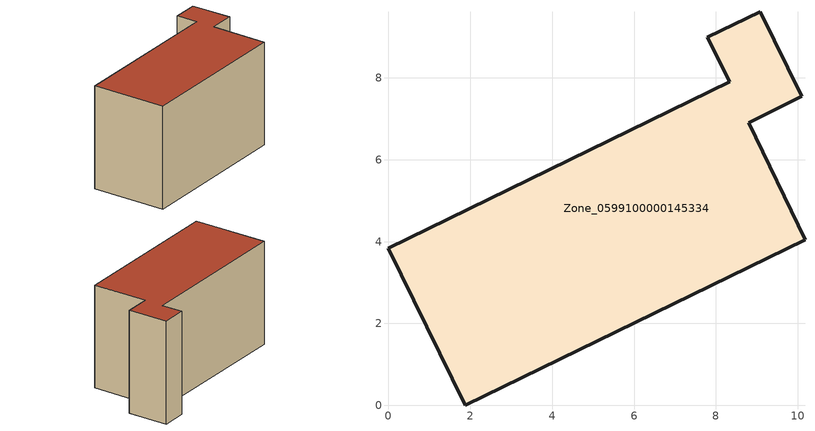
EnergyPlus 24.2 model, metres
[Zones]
Zone_0599100000145334
 floor ground (C_G): 10.18,4.05 1.87,0 0,3.84 8.34,7.91 7.79,8.99 9.09,9.62 10.1,7.55 8.81,6.91 z0
 wall outside (C_F): 8.81,6.91 10.1,7.55 9.09,9.62 7.79,8.99 8.34,7.91 0,3.84 1.87,0 10.18,4.05 8.81,6.91 z0:5.91
 roof outside (C_R): 1.87,0 10.18,4.05 8.81,6.91 10.1,7.55 9.09,9.62 7.79,8.99 8.34,7.91 0,3.84 z5.91
[BUILDING]
Pand.0599100000145334: North Axis=0; Terrain=City; Loads Convergence Tolerance Value=0.04; Temperature Convergence Tolerance Value=0.4; Solar Distribution=FullExterior; Maximum Number of Warmup Days=25; Minimum Number of Warmup Days=1
[Site:Location]
Rotterdam.The.Hague.AP_ZH_NLD Design_Conditions: Latitude=51.96; Longitude=4.45; Time Zone=1; Elevation=-4.5
[SITE:GROUNDTEMPERATURE:BUILDINGSURFACE]
18, 18, 18, 18, 18, 18, 18, 18, 18, 18, 18, 18
[MATERIAL] Thermal Absorptance=0.9; Solar Absorptance=0.7; Visible Absorptance=0.7
Name | Roughness | Thickness | Conductivity | Density | Specific Heat
G.TI.1946-1964 | MediumSmooth | 0.15 | 1 | 540 | 1210
F.TI.1946-1964 | Rough | 0.3 | 0.857143 | 1920 | 840
R.TI.1946-1964 | MediumRough | 0.2 | 0.277778 | 1500 | 1000
[CONSTRUCTION]
C_G: G.TI.1946-1964
C_F: F.TI.1946-1964
C_R: R.TI.1946-1964
[ZONE]
Zone_0599100000145334: Type=1; Multiplier=1; Ceiling Height=Autocalculate; Volume=Autocalculate; Floor Area=autocalculate; Part of Total Floor Area=Yes
[ZONEINFILTRATION:DESIGNFLOWRATE]
Infil_Zone_0599100000145334: Zone or ZoneList or Space or SpaceList=Zone_0599100000145334; Schedule=AlwaysOn; Design Flow Rate Calculation Method=Flow/Area; Flow Rate per Floor Area=0.003; Constant Term Coefficient=1; Temperature Term Coefficient=0; Velocity Term Coefficient=0; Velocity Squared Term Coefficient=0
[HVACTEMPLATE:ZONE:IDEALLOADSAIRSYSTEM]
Zone_0599100000145334: Maximum Heating Supply Air Temperature=50; Minimum Cooling Supply Air Temperature=13; Maximum Heating Supply Air Humidity Ratio=0.0156; Minimum Cooling Supply Air Humidity Ratio=0.0077; Heating Limit=NoLimit; Cooling Limit=NoLimit; Dehumidification Control Type=ConstantSensibleHeatRatio; Cooling Sensible Heat Ratio=0.7; Dehumidification Setpoint=60; Humidification Control Type=None; Humidification Setpoint=30; Outdoor Air Method=None; Outdoor Air Flow Rate per Person=0.00944; Outdoor Air Flow Rate per Zone Floor Area=0; Outdoor Air Flow Rate per Zone=0; Demand Controlled Ventilation Type=None; Outdoor Air Economizer Type=NoEconomizer; Heat Recovery Type=None; Sensible Heat Recovery Effectiveness=0.7; Latent Heat Recovery Effectiveness=0.65
[ZONECONTROL:THERMOSTAT]
ThermostatControl_Zone_0599100000145334: Zone or ZoneList=Zone_0599100000145334; Control Type Schedule=DualSetpointControlType; Control 1=Thermostat_Zone_0599100000145334; Temperature Difference Between Cutout And Setpoint=0
[THERMOSTATSETPOINT:DUALSETPOINT]
Thermostat_Zone_0599100000145334: Heating Setpoint Temperature Schedule=HeatingSetpoint_Zone_0599100000145334; Cooling Setpoint Temperature Schedule=CoolingSetpoint_Zone_0599100000145334
[SCHEDULE:COMPACT]
HeatingSetpoint_Zone_0599100000145334: Through: 12/31, For: AllDays, Until: 24:00, 21
CoolingSetpoint_Zone_0599100000145334: Through: 12/31, For: AllDays, Until: 24:00, 24
DualSetpointControlType: Through: 12/31, For: AllDays, Until: 24:00, 4
AlwaysOn: Through: 12/31, For: AllDays, Until: 24:00, 1
